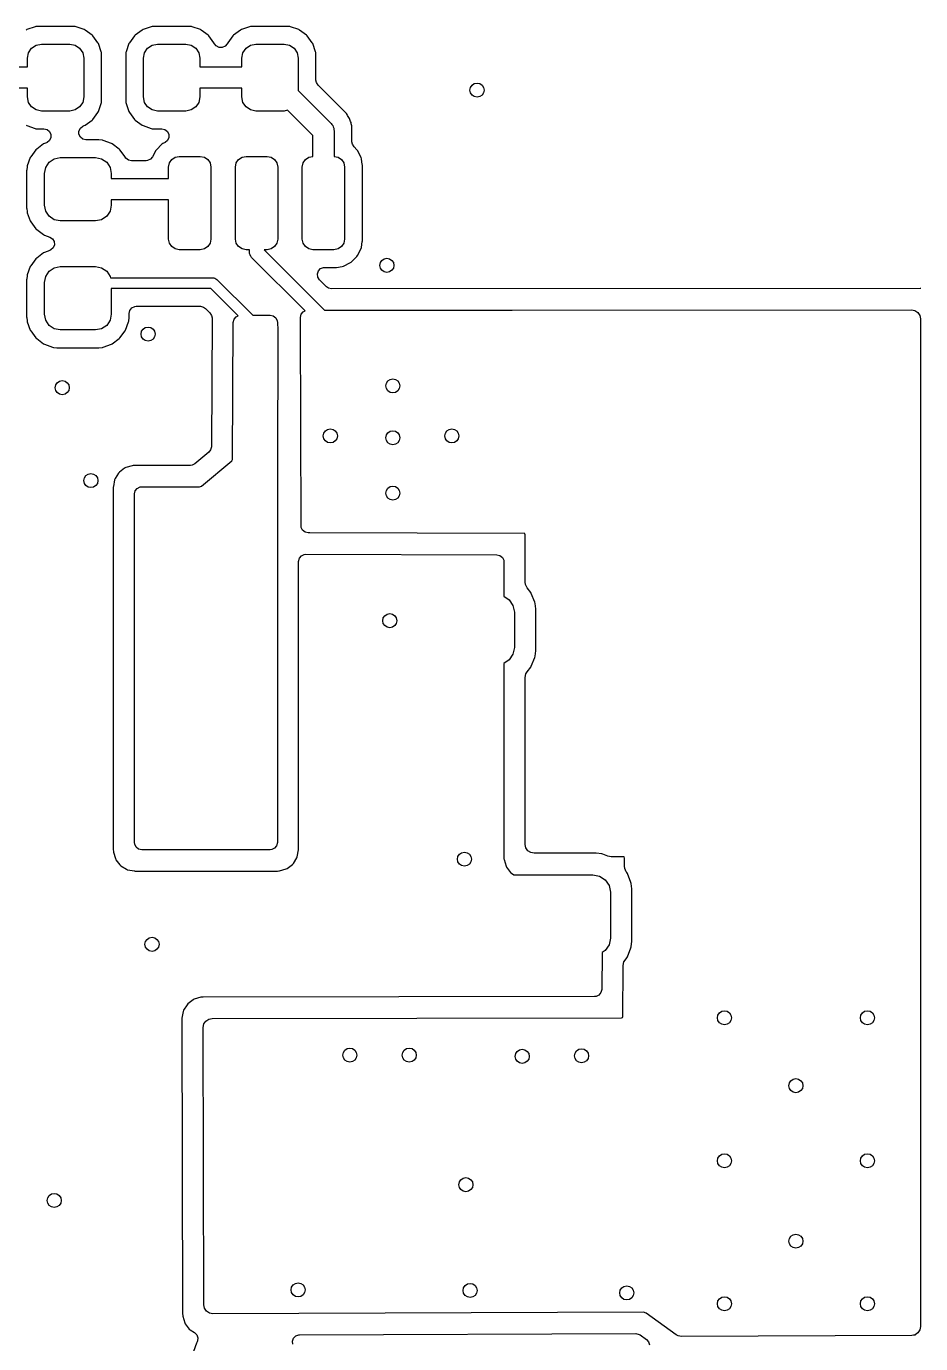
# Model space of a CAD drawing. Extents: x 0 to 4.25, y -4.33 to 0.
# Drawn here: x 3.352 to 3.853, y -1.951 to -1.214 of the extents above; entities that cross this region are included whole.
import ezdxf

# ---------------------------------------------------------------- set-up
doc = ezdxf.new("R2010")
doc.units = 0
doc.header["$MEASUREMENT"] = 0
doc.layers.add('BLACK', color=7, linetype='CONTINUOUS')

msp = doc.modelspace()

# ---------------------------------------------------------------- linework, layer by layer
at = {"layer": 'BLACK', "linetype": 'CONTINUOUS'}
for p, q in [((3.35283, -1.21571), (3.35232, -1.21598)), ((3.35739, -1.2141), (3.35283, -1.21571)), ((3.35786, -1.214), (3.35739, -1.2141)), ((3.35877, -1.21391), (3.35786, -1.214)), ((3.35896, -1.21391), (3.35877, -1.21391)), ((3.37879, -1.21391), (3.35896, -1.21391)), ((3.37898, -1.21391), (3.37879, -1.21391)), ((3.37989, -1.214), (3.37898, -1.21391)), ((3.38036, -1.2141), (3.37989, -1.214)), ((3.38492, -1.21571), (3.38036, -1.2141)), ((3.38543, -1.21598), (3.38492, -1.21571)), ((3.38928, -1.21882), (3.38543, -1.21598)), ((3.41728, -1.21598), (3.41343, -1.21882)), ((3.41779, -1.21571), (3.41728, -1.21598)), ((3.42235, -1.2141), (3.41779, -1.21571)), ((3.42282, -1.214), (3.42235, -1.2141)), ((3.42373, -1.21391), (3.42282, -1.214)), ((3.42392, -1.21391), (3.42373, -1.21391)), ((3.44375, -1.21391), (3.42392, -1.21391)), ((3.44394, -1.21391), (3.44375, -1.21391)), ((3.44485, -1.214), (3.44394, -1.21391)), ((3.44532, -1.2141), (3.44485, -1.214)), ((3.44988, -1.21571), (3.44532, -1.2141)), ((3.45039, -1.21598), (3.44988, -1.21571)), ((3.45424, -1.21882), (3.45039, -1.21598)), ((3.47232, -1.21598), (3.46847, -1.21882)), ((3.47283, -1.21571), (3.47232, -1.21598)), ((3.47739, -1.2141), (3.47283, -1.21571)), ((3.47786, -1.214), (3.47739, -1.2141)), ((3.47877, -1.21391), (3.47786, -1.214)), ((3.47896, -1.21391), (3.47877, -1.21391)), ((3.49879, -1.21391), (3.47896, -1.21391)), ((3.49898, -1.21391), (3.49879, -1.21391)), ((3.49989, -1.214), (3.49898, -1.21391)), ((3.50036, -1.2141), (3.49989, -1.214)), ((3.50492, -1.21571), (3.50036, -1.2141)), ((3.50543, -1.21598), (3.50492, -1.21571)), ((3.50928, -1.21882), (3.50543, -1.21598)), ((3.38969, -1.21923), (3.38928, -1.21882)), ((3.39253, -1.22308), (3.38969, -1.21923)), ((3.3928, -1.22359), (3.39253, -1.22308)), ((3.41018, -1.22308), (3.40991, -1.22359)), ((3.41302, -1.21923), (3.41018, -1.22308)), ((3.41343, -1.21882), (3.41302, -1.21923)), ((3.45465, -1.21923), (3.45424, -1.21882)), ((3.45749, -1.22307), (3.45465, -1.21923)), ((3.45782, -1.22369), (3.45749, -1.22307)), ((3.46522, -1.22307), (3.46489, -1.22369)), ((3.46806, -1.21923), (3.46522, -1.22307)), ((3.46847, -1.21882), (3.46806, -1.21923)), ((3.50969, -1.21923), (3.50928, -1.21882)), ((3.51253, -1.22308), (3.50969, -1.21923)), ((3.5128, -1.22359), (3.51253, -1.22308)), ((3.35313, -1.23176), (3.35373, -1.22875)), ((3.35373, -1.22875), (3.35543, -1.22619)), ((3.35543, -1.22619), (3.35799, -1.22449)), ((3.35799, -1.22449), (3.361, -1.22389)), ((3.361, -1.22389), (3.37675, -1.22389)), ((3.37675, -1.22389), (3.37976, -1.22449)), ((3.37976, -1.22449), (3.38232, -1.22619)), ((3.38232, -1.22619), (3.38402, -1.22875)), ((3.38402, -1.22875), (3.38462, -1.23176)), ((3.39441, -1.22815), (3.3928, -1.22359)), ((3.39451, -1.22862), (3.39441, -1.22815)), ((3.39459, -1.22953), (3.39451, -1.22862)), ((3.3946, -1.22972), (3.39459, -1.22953)), ((3.3946, -1.25546), (3.3946, -1.22972)), ((3.4082, -1.22862), (3.40811, -1.22953)), ((3.40811, -1.22953), (3.40811, -1.22972)), ((3.40811, -1.22972), (3.40811, -1.25546)), ((3.4083, -1.22815), (3.4082, -1.22862)), ((3.40991, -1.22359), (3.4083, -1.22815)), ((3.41809, -1.23176), (3.41869, -1.22875)), ((3.41869, -1.22875), (3.42039, -1.22619)), ((3.42039, -1.22619), (3.42295, -1.22449)), ((3.42295, -1.22449), (3.42596, -1.22389)), ((3.42596, -1.22389), (3.44171, -1.22389)), ((3.44171, -1.22389), (3.44472, -1.22449)), ((3.44472, -1.22449), (3.44728, -1.22619)), ((3.44728, -1.22619), (3.44898, -1.22875)), ((3.44898, -1.22875), (3.44958, -1.23176)), ((3.45874, -1.22485), (3.45782, -1.22369)), ((3.46032, -1.22568), (3.45874, -1.22485)), ((3.4621, -1.22575), (3.46032, -1.22568)), ((3.46373, -1.22504), (3.4621, -1.22575)), ((3.46489, -1.22369), (3.46373, -1.22504)), ((3.47313, -1.23176), (3.47373, -1.22875)), ((3.47373, -1.22875), (3.47543, -1.22619)), ((3.47543, -1.22619), (3.47799, -1.22449)), ((3.47799, -1.22449), (3.481, -1.22389)), ((3.481, -1.22389), (3.49675, -1.22389)), ((3.49675, -1.22389), (3.49976, -1.22449)), ((3.49976, -1.22449), (3.50232, -1.22619)), ((3.50232, -1.22619), (3.50402, -1.22875)), ((3.50402, -1.22875), (3.50462, -1.23176)), ((3.51441, -1.22815), (3.5128, -1.22359)), ((3.51451, -1.22862), (3.51441, -1.22815)), ((3.51459, -1.22953), (3.51451, -1.22862)), ((3.5146, -1.22972), (3.51459, -1.22953)), ((3.5146, -1.24406), (3.5146, -1.22972)), ((3.30635, -1.23659), (3.35313, -1.23659)), ((3.35313, -1.23659), (3.35313, -1.23176)), ((3.38462, -1.23176), (3.38462, -1.25341)), ((3.41809, -1.25341), (3.41809, -1.23176)), ((3.44958, -1.23176), (3.44958, -1.23659)), ((3.44958, -1.23659), (3.47313, -1.23659)), ((3.47313, -1.23659), (3.47313, -1.23176)), ((3.50462, -1.23176), (3.50462, -1.24985)), ((3.51483, -1.24538), (3.5146, -1.24406)), ((3.51577, -1.24689), (3.51483, -1.24538)), ((3.35313, -1.24859), (3.30828, -1.24859)), ((3.35313, -1.25341), (3.35313, -1.24859)), ((3.47313, -1.24859), (3.44958, -1.24859)), ((3.44958, -1.24859), (3.44958, -1.25341)), ((3.47313, -1.25341), (3.47313, -1.24859)), ((3.50462, -1.24985), (3.523, -1.26823)), ((3.53163, -1.26274), (3.51577, -1.24689)), ((3.35373, -1.25643), (3.35313, -1.25341)), ((3.35543, -1.25898), (3.35373, -1.25643)), ((3.35799, -1.26069), (3.35543, -1.25898)), ((3.38232, -1.25898), (3.37976, -1.26069)), ((3.38402, -1.25643), (3.38232, -1.25898)), ((3.38462, -1.25341), (3.38402, -1.25643)), ((3.3928, -1.26159), (3.39441, -1.25702)), ((3.39441, -1.25702), (3.39451, -1.25656)), ((3.39451, -1.25656), (3.39459, -1.25564)), ((3.39459, -1.25564), (3.3946, -1.25546)), ((3.40811, -1.25546), (3.40812, -1.25564)), ((3.40812, -1.25564), (3.4082, -1.25656)), ((3.4082, -1.25656), (3.4083, -1.25702)), ((3.4083, -1.25702), (3.40991, -1.26159)), ((3.41869, -1.25643), (3.41809, -1.25341)), ((3.42039, -1.25898), (3.41869, -1.25643)), ((3.42295, -1.26069), (3.42039, -1.25898)), ((3.44728, -1.25898), (3.44472, -1.26069)), ((3.44898, -1.25643), (3.44728, -1.25898)), ((3.44958, -1.25341), (3.44898, -1.25643)), ((3.47373, -1.25643), (3.47313, -1.25341)), ((3.47543, -1.25898), (3.47373, -1.25643)), ((3.47799, -1.26069), (3.47543, -1.25898)), ((3.361, -1.26129), (3.35799, -1.26069)), ((3.37675, -1.26129), (3.361, -1.26129)), ((3.37976, -1.26069), (3.37675, -1.26129)), ((3.38543, -1.2692), (3.38928, -1.26636)), ((3.38928, -1.26636), (3.38969, -1.26595)), ((3.38969, -1.26595), (3.39253, -1.2621)), ((3.39253, -1.2621), (3.3928, -1.26159)), ((3.40991, -1.26159), (3.41018, -1.2621)), ((3.41018, -1.2621), (3.41302, -1.26595)), ((3.41302, -1.26595), (3.41343, -1.26636)), ((3.41343, -1.26636), (3.41728, -1.2692)), ((3.42596, -1.26129), (3.42295, -1.26069)), ((3.44171, -1.26129), (3.42596, -1.26129)), ((3.44472, -1.26069), (3.44171, -1.26129)), ((3.481, -1.26129), (3.47799, -1.26069)), ((3.49675, -1.26129), (3.481, -1.26129)), ((3.4987, -1.2609), (3.49675, -1.26129)), ((3.51276, -1.27495), (3.4987, -1.2609)), ((3.53199, -1.26323), (3.53163, -1.26274)), ((3.53228, -1.26381), (3.53199, -1.26323)), ((3.53261, -1.26435), (3.53228, -1.26381)), ((3.53299, -1.26487), (3.53261, -1.26435)), ((3.53327, -1.26542), (3.53299, -1.26487)), ((3.53347, -1.26603), (3.53327, -1.26542)), ((3.53371, -1.26661), (3.53347, -1.26603)), ((3.534, -1.26719), (3.53371, -1.26661)), ((3.53419, -1.26777), (3.534, -1.26719)), ((3.53429, -1.26842), (3.53419, -1.26777)), ((3.35232, -1.2692), (3.35283, -1.26947)), ((3.35283, -1.26947), (3.35739, -1.27107)), ((3.35739, -1.27107), (3.35786, -1.27117)), ((3.35786, -1.27117), (3.35877, -1.27126)), ((3.35877, -1.27126), (3.35896, -1.27127)), ((3.35896, -1.27127), (3.36233, -1.27127)), ((3.36233, -1.27127), (3.36406, -1.27166)), ((3.36406, -1.27166), (3.36545, -1.27277)), ((3.36545, -1.27277), (3.36623, -1.27438)), ((3.36623, -1.27438), (3.36623, -1.27616)), ((3.38196, -1.27249), (3.38273, -1.27088)), ((3.38196, -1.27427), (3.38196, -1.27249)), ((3.38273, -1.27587), (3.38196, -1.27427)), ((3.38273, -1.27088), (3.38412, -1.26977)), ((3.38412, -1.26977), (3.38453, -1.2696)), ((3.38453, -1.2696), (3.38492, -1.26947)), ((3.38492, -1.26947), (3.38543, -1.2692)), ((3.41728, -1.2692), (3.41779, -1.26947)), ((3.41779, -1.26947), (3.42235, -1.27107)), ((3.42235, -1.27107), (3.42282, -1.27117)), ((3.42282, -1.27117), (3.42373, -1.27126)), ((3.42373, -1.27126), (3.42392, -1.27127)), ((3.42392, -1.27127), (3.42831, -1.27127)), ((3.42831, -1.27127), (3.43005, -1.27166)), ((3.43005, -1.27166), (3.43144, -1.27277)), ((3.43144, -1.27277), (3.43221, -1.27438)), ((3.43221, -1.27438), (3.43221, -1.27616)), ((3.51276, -1.28674), (3.51276, -1.27495)), ((3.523, -1.26823), (3.52339, -1.26891)), ((3.52339, -1.26891), (3.52395, -1.26947)), ((3.52395, -1.26947), (3.52416, -1.27023)), ((3.52416, -1.27023), (3.52455, -1.27092)), ((3.52455, -1.27092), (3.52455, -1.27171)), ((3.52455, -1.27171), (3.52476, -1.27247)), ((3.52476, -1.27247), (3.52476, -1.28674)), ((3.53444, -1.26903), (3.53429, -1.26842)), ((3.53464, -1.26964), (3.53444, -1.26903)), ((3.53474, -1.27025), (3.53464, -1.26964)), ((3.53474, -1.27858), (3.53474, -1.27025)), ((3.36215, -1.27969), (3.35828, -1.28259)), ((3.36263, -1.27942), (3.36215, -1.27969)), ((3.36373, -1.27901), (3.36263, -1.27942)), ((3.36406, -1.27887), (3.36373, -1.27901)), ((3.36545, -1.27776), (3.36406, -1.27887)), ((3.36623, -1.27616), (3.36545, -1.27776)), ((3.38412, -1.27698), (3.38273, -1.27587)), ((3.38586, -1.27738), (3.38412, -1.27698)), ((3.39288, -1.27738), (3.38586, -1.27738)), ((3.39309, -1.27739), (3.39288, -1.27738)), ((3.39504, -1.2776), (3.39309, -1.27739)), ((3.39551, -1.27771), (3.39504, -1.2776)), ((3.40008, -1.27942), (3.39551, -1.27771)), ((3.40056, -1.27969), (3.40008, -1.27942)), ((3.40443, -1.28259), (3.40056, -1.27969)), ((3.42838, -1.27983), (3.42525, -1.28295)), ((3.42887, -1.27947), (3.42838, -1.27983)), ((3.43013, -1.27883), (3.42887, -1.27947)), ((3.43144, -1.27776), (3.43013, -1.27883)), ((3.43221, -1.27616), (3.43144, -1.27776)), ((3.53496, -1.2799), (3.53474, -1.27858)), ((3.53591, -1.28141), (3.53496, -1.2799)), ((3.53746, -1.28295), (3.53591, -1.28141)), ((3.35472, -1.28734), (3.35301, -1.2919)), ((3.35499, -1.28685), (3.35472, -1.28734)), ((3.35789, -1.28298), (3.35499, -1.28685)), ((3.35828, -1.28259), (3.35789, -1.28298)), ((3.36525, -1.28995), (3.36812, -1.28803)), ((3.36812, -1.28803), (3.37151, -1.28736)), ((3.37151, -1.28736), (3.3912, -1.28736)), ((3.3912, -1.28736), (3.39459, -1.28803)), ((3.39459, -1.28803), (3.39746, -1.28995)), ((3.40482, -1.28298), (3.40443, -1.28259)), ((3.40772, -1.28685), (3.40482, -1.28298)), ((3.40781, -1.28702), (3.40772, -1.28685)), ((3.40819, -1.28759), (3.40781, -1.28702)), ((3.40959, -1.2887), (3.40819, -1.28759)), ((3.41132, -1.28909), (3.40959, -1.2887)), ((3.41957, -1.28909), (3.41132, -1.28909)), ((3.42037, -1.28901), (3.41957, -1.28909)), ((3.42199, -1.28828), (3.42037, -1.28901)), ((3.42313, -1.28691), (3.42199, -1.28828)), ((3.4249, -1.28345), (3.42313, -1.28691)), ((3.42525, -1.28295), (3.4249, -1.28345)), ((3.43259, -1.29037), (3.43387, -1.28845)), ((3.43387, -1.28845), (3.43579, -1.28717)), ((3.43579, -1.28717), (3.43805, -1.28672)), ((3.43805, -1.28672), (3.44986, -1.28672)), ((3.44986, -1.28672), (3.45212, -1.28717)), ((3.45212, -1.28717), (3.45403, -1.28845)), ((3.45403, -1.28845), (3.45531, -1.29037)), ((3.46999, -1.29037), (3.47127, -1.28845)), ((3.47127, -1.28845), (3.47319, -1.28717)), ((3.47319, -1.28717), (3.47545, -1.28672)), ((3.47545, -1.28672), (3.48726, -1.28672)), ((3.48726, -1.28672), (3.48952, -1.28717)), ((3.48952, -1.28717), (3.49144, -1.28845)), ((3.49144, -1.28845), (3.49272, -1.29037)), ((3.50739, -1.29037), (3.50867, -1.28845)), ((3.50867, -1.28845), (3.51059, -1.28717)), ((3.51059, -1.28717), (3.51276, -1.28674)), ((3.52476, -1.28674), (3.52692, -1.28717)), ((3.52692, -1.28717), (3.52884, -1.28845)), ((3.52884, -1.28845), (3.53012, -1.29037)), ((3.53781, -1.28345), (3.53746, -1.28295)), ((3.53982, -1.28738), (3.53781, -1.28345)), ((3.54001, -1.28796), (3.53982, -1.28738)), ((3.54052, -1.29122), (3.54001, -1.28796)), ((3.35268, -1.29433), (3.35267, -1.29454)), ((3.35267, -1.29454), (3.35267, -1.31561)), ((3.3529, -1.29237), (3.35268, -1.29433)), ((3.35301, -1.2919), (3.3529, -1.29237)), ((3.36265, -1.29622), (3.36333, -1.29283)), ((3.36265, -1.31393), (3.36265, -1.29622)), ((3.36333, -1.29283), (3.36525, -1.28995)), ((3.39746, -1.28995), (3.39938, -1.29283)), ((3.39938, -1.29283), (3.40006, -1.29622)), ((3.40006, -1.29622), (3.40006, -1.29907)), ((3.43214, -1.29263), (3.43259, -1.29037)), ((3.43214, -1.29907), (3.43214, -1.29263)), ((3.45531, -1.29037), (3.45576, -1.29263)), ((3.45576, -1.29263), (3.45576, -1.33298)), ((3.46954, -1.29263), (3.46999, -1.29037)), ((3.46954, -1.33298), (3.46954, -1.29263)), ((3.49272, -1.29037), (3.49317, -1.29263)), ((3.49317, -1.29263), (3.49317, -1.33298)), ((3.50694, -1.29263), (3.50739, -1.29037)), ((3.50694, -1.33298), (3.50694, -1.29263)), ((3.53012, -1.29037), (3.53057, -1.29263)), ((3.53057, -1.29263), (3.53057, -1.33298)), ((3.54055, -1.29153), (3.54052, -1.29122)), ((3.54055, -1.33408), (3.54055, -1.29153)), ((3.40006, -1.29907), (3.43214, -1.29907)), ((3.43214, -1.31107), (3.40006, -1.31107)), ((3.40006, -1.31107), (3.40006, -1.31393)), ((3.43214, -1.33298), (3.43214, -1.31107)), ((3.35267, -1.31561), (3.35268, -1.31582)), ((3.35268, -1.31582), (3.3529, -1.31777)), ((3.3529, -1.31777), (3.35301, -1.31825)), ((3.35301, -1.31825), (3.35472, -1.32281)), ((3.36333, -1.31732), (3.36265, -1.31393)), ((3.36525, -1.3202), (3.36333, -1.31732)), ((3.39938, -1.31732), (3.39746, -1.3202)), ((3.40006, -1.31393), (3.39938, -1.31732)), ((3.35472, -1.32281), (3.35499, -1.3233)), ((3.35499, -1.3233), (3.35789, -1.32717)), ((3.36812, -1.32212), (3.36525, -1.3202)), ((3.37151, -1.32279), (3.36812, -1.32212)), ((3.3912, -1.32279), (3.37151, -1.32279)), ((3.39459, -1.32212), (3.3912, -1.32279)), ((3.39746, -1.3202), (3.39459, -1.32212)), ((3.35789, -1.32717), (3.35828, -1.32756)), ((3.35828, -1.32756), (3.36215, -1.33046)), ((3.36215, -1.33046), (3.36263, -1.33073)), ((3.36263, -1.33073), (3.36561, -1.33184)), ((3.36561, -1.33184), (3.3671, -1.33282)), ((3.3671, -1.33282), (3.36801, -1.33435)), ((3.43259, -1.33524), (3.43214, -1.33298)), ((3.45576, -1.33298), (3.45531, -1.33524)), ((3.46999, -1.33524), (3.46954, -1.33298)), ((3.49317, -1.33298), (3.49272, -1.33524)), ((3.50739, -1.33524), (3.50694, -1.33298)), ((3.53057, -1.33298), (3.53012, -1.33524)), ((3.54052, -1.33438), (3.54055, -1.33408)), ((3.36215, -1.34071), (3.35828, -1.34361)), ((3.36263, -1.34045), (3.36215, -1.34071)), ((3.36561, -1.33933), (3.36263, -1.34045)), ((3.36626, -1.33902), (3.36561, -1.33933)), ((3.36755, -1.33779), (3.36626, -1.33902)), ((3.36817, -1.33612), (3.36755, -1.33779)), ((3.36801, -1.33435), (3.36817, -1.33612)), ((3.43387, -1.33716), (3.43259, -1.33524)), ((3.43579, -1.33844), (3.43387, -1.33716)), ((3.43805, -1.33889), (3.43579, -1.33844)), ((3.44986, -1.33889), (3.43805, -1.33889)), ((3.45212, -1.33844), (3.44986, -1.33889)), ((3.45403, -1.33716), (3.45212, -1.33844)), ((3.45531, -1.33524), (3.45403, -1.33716)), ((3.47127, -1.33716), (3.46999, -1.33524)), ((3.47319, -1.33844), (3.47127, -1.33716)), ((3.47545, -1.33889), (3.47319, -1.33844)), ((3.47735, -1.33889), (3.47545, -1.33889)), ((3.47735, -1.34033), (3.47735, -1.33889)), ((3.47745, -1.34063), (3.47735, -1.34033)), ((3.4774, -1.34095), (3.47745, -1.34063)), ((3.47783, -1.34179), (3.4774, -1.34095)), ((3.48726, -1.33889), (3.48557, -1.33889)), ((3.48557, -1.33889), (3.51943, -1.37274)), ((3.48952, -1.33844), (3.48726, -1.33889)), ((3.49144, -1.33716), (3.48952, -1.33844)), ((3.49272, -1.33524), (3.49144, -1.33716)), ((3.50867, -1.33716), (3.50739, -1.33524)), ((3.51059, -1.33844), (3.50867, -1.33716)), ((3.51285, -1.33889), (3.51059, -1.33844)), ((3.52466, -1.33889), (3.51285, -1.33889)), ((3.52692, -1.33844), (3.52466, -1.33889)), ((3.52884, -1.33716), (3.52692, -1.33844)), ((3.53012, -1.33524), (3.52884, -1.33716)), ((3.53781, -1.34216), (3.53982, -1.33823)), ((3.53982, -1.33823), (3.54001, -1.33765)), ((3.54001, -1.33765), (3.54052, -1.33438)), ((3.35472, -1.34836), (3.35301, -1.35292)), ((3.35499, -1.34788), (3.35472, -1.34836)), ((3.35789, -1.34401), (3.35499, -1.34788)), ((3.35828, -1.34361), (3.35789, -1.34401)), ((3.36812, -1.34906), (3.37151, -1.34838)), ((3.37151, -1.34838), (3.3912, -1.34838)), ((3.3912, -1.34838), (3.39459, -1.34906)), ((3.47812, -1.34268), (3.47783, -1.34179)), ((3.47838, -1.34287), (3.47812, -1.34268)), ((3.47853, -1.34316), (3.47838, -1.34287)), ((3.50846, -1.37308), (3.47853, -1.34316)), ((3.51887, -1.34889), (3.51932, -1.34887)), ((3.51932, -1.34887), (3.52576, -1.34887)), ((3.52576, -1.34887), (3.52606, -1.34884)), ((3.52606, -1.34884), (3.52933, -1.34833)), ((3.52933, -1.34833), (3.52991, -1.34814)), ((3.52991, -1.34814), (3.53384, -1.34613)), ((3.53384, -1.34613), (3.53433, -1.34577)), ((3.53433, -1.34577), (3.53746, -1.34265)), ((3.53746, -1.34265), (3.53781, -1.34216)), ((3.35268, -1.35535), (3.35267, -1.35556)), ((3.35267, -1.35556), (3.35267, -1.37664)), ((3.3529, -1.3534), (3.35268, -1.35535)), ((3.35301, -1.35292), (3.3529, -1.3534)), ((3.36265, -1.35724), (3.36333, -1.35385)), ((3.36333, -1.35385), (3.36525, -1.35098)), ((3.36525, -1.35098), (3.36812, -1.34906)), ((3.39459, -1.34906), (3.39746, -1.35098)), ((3.39746, -1.35098), (3.39938, -1.35385)), ((3.39938, -1.35385), (3.39953, -1.35459)), ((3.39953, -1.35459), (3.45696, -1.35459)), ((3.45696, -1.35459), (3.45714, -1.35462)), ((3.45714, -1.35462), (3.45722, -1.3546)), ((3.45722, -1.3546), (3.45734, -1.35465)), ((3.45734, -1.35465), (3.45799, -1.35477)), ((3.45799, -1.35477), (3.45849, -1.35519)), ((3.45849, -1.35519), (3.45908, -1.35547)), ((3.45908, -1.35547), (3.47917, -1.37555)), ((3.51535, -1.35242), (3.51593, -1.35074)), ((3.51555, -1.35419), (3.51535, -1.35242)), ((3.51649, -1.35569), (3.51555, -1.35419)), ((3.51593, -1.35074), (3.51719, -1.34948)), ((3.52045, -1.35965), (3.51649, -1.35569)), ((3.51719, -1.34948), (3.51887, -1.34889)), ((3.36265, -1.37496), (3.36265, -1.35724)), ((3.45572, -1.36059), (3.40006, -1.36059)), ((3.40006, -1.36059), (3.40006, -1.37496)), ((3.471, -1.37586), (3.45572, -1.36059)), ((3.52154, -1.36042), (3.52045, -1.35965)), ((3.52328, -1.36082), (3.52154, -1.36042)), ((3.85268, -1.36064), (3.52328, -1.36082)), ((3.85304, -1.36067), (3.85268, -1.36064)), ((3.41154, -1.37144), (3.41315, -1.37067)), ((3.41315, -1.37067), (3.41404, -1.37057)), ((3.41404, -1.37057), (3.44993, -1.37057)), ((3.44993, -1.37057), (3.45166, -1.37096)), ((3.45166, -1.37096), (3.45276, -1.37174)), ((3.35267, -1.37664), (3.35268, -1.37685)), ((3.35268, -1.37685), (3.3529, -1.3788)), ((3.36333, -1.37835), (3.36265, -1.37496)), ((3.36525, -1.38122), (3.36333, -1.37835)), ((3.39938, -1.37835), (3.39746, -1.38122)), ((3.40006, -1.37496), (3.39938, -1.37835)), ((3.40981, -1.3788), (3.41002, -1.37685)), ((3.41002, -1.37685), (3.41004, -1.37664)), ((3.41004, -1.37457), (3.41043, -1.37283)), ((3.41004, -1.37664), (3.41004, -1.37457)), ((3.41043, -1.37283), (3.41154, -1.37144)), ((3.45276, -1.37174), (3.45525, -1.37423)), ((3.45525, -1.37423), (3.45619, -1.37574)), ((3.45642, -1.37708), (3.45604, -1.44914)), ((3.45619, -1.37574), (3.45642, -1.37708)), ((3.46833, -1.37953), (3.46873, -1.3778)), ((3.46873, -1.3778), (3.46985, -1.37641)), ((3.46985, -1.37641), (3.471, -1.37586)), ((3.47917, -1.37555), (3.48897, -1.37555)), ((3.48897, -1.37555), (3.4907, -1.37594)), ((3.4907, -1.37594), (3.4921, -1.37705)), ((3.4921, -1.37705), (3.49287, -1.37866)), ((3.50584, -1.37676), (3.50623, -1.37503)), ((3.50606, -1.44065), (3.50584, -1.37676)), ((3.50623, -1.37503), (3.50733, -1.37363)), ((3.50733, -1.37363), (3.50846, -1.37308)), ((3.51943, -1.37274), (3.62441, -1.37269)), ((3.62441, -1.37269), (3.84791, -1.37256)), ((3.84791, -1.37256), (3.84982, -1.37294)), ((3.84982, -1.37294), (3.85145, -1.37402)), ((3.85145, -1.37402), (3.85253, -1.37565)), ((3.85253, -1.37565), (3.85291, -1.37756)), ((3.85291, -1.37756), (3.85295, -1.94144)), ((3.3529, -1.3788), (3.35301, -1.37927)), ((3.35301, -1.37927), (3.35472, -1.38383)), ((3.35472, -1.38383), (3.35499, -1.38432)), ((3.35499, -1.38432), (3.35789, -1.38819)), ((3.36812, -1.38314), (3.36525, -1.38122)), ((3.37151, -1.38381), (3.36812, -1.38314)), ((3.3912, -1.38381), (3.37151, -1.38381)), ((3.39459, -1.38314), (3.3912, -1.38381)), ((3.39746, -1.38122), (3.39459, -1.38314)), ((3.40482, -1.38819), (3.40772, -1.38432)), ((3.40772, -1.38432), (3.40799, -1.38383)), ((3.40799, -1.38383), (3.4097, -1.37927)), ((3.4097, -1.37927), (3.40981, -1.3788)), ((3.46792, -1.45621), (3.46833, -1.37953)), ((3.49287, -1.37866), (3.49297, -1.37955)), ((3.49297, -1.37955), (3.49297, -1.3812)), ((3.49297, -1.3812), (3.49317, -1.38219)), ((3.49317, -1.38219), (3.49317, -1.42255)), ((3.35789, -1.38819), (3.35828, -1.38858)), ((3.35828, -1.38858), (3.36215, -1.39148)), ((3.36215, -1.39148), (3.36263, -1.39175)), ((3.36263, -1.39175), (3.3672, -1.39346)), ((3.39551, -1.39346), (3.40008, -1.39175)), ((3.40008, -1.39175), (3.40056, -1.39148)), ((3.40056, -1.39148), (3.40443, -1.38858)), ((3.40443, -1.38858), (3.40482, -1.38819)), ((3.3672, -1.39346), (3.36767, -1.39357)), ((3.36767, -1.39357), (3.36962, -1.39378)), ((3.36962, -1.39378), (3.36983, -1.3938)), ((3.36983, -1.3938), (3.39288, -1.3938)), ((3.39288, -1.3938), (3.39309, -1.39378)), ((3.39309, -1.39378), (3.39504, -1.39357)), ((3.39504, -1.39357), (3.39551, -1.39346)), ((3.49317, -1.42255), (3.49297, -1.42354)), ((3.49297, -1.42354), (3.49297, -1.67063)), ((3.50624, -1.49106), (3.50606, -1.44065)), ((3.45563, -1.45087), (3.45461, -1.45218)), ((3.45604, -1.44914), (3.45563, -1.45087)), ((3.44687, -1.45869), (3.44528, -1.4595)), ((3.45461, -1.45218), (3.44687, -1.45869)), ((3.45049, -1.47122), (3.46745, -1.45696)), ((3.46745, -1.45696), (3.46792, -1.45621)), ((3.40408, -1.46384), (3.40215, -1.46696)), ((3.40456, -1.46331), (3.40408, -1.46384)), ((3.40749, -1.4611), (3.40456, -1.46331)), ((3.40813, -1.46078), (3.40749, -1.4611)), ((3.41179, -1.45974), (3.40813, -1.46078)), ((3.41224, -1.45967), (3.41179, -1.45974)), ((3.41307, -1.45963), (3.41224, -1.45967)), ((3.41316, -1.45963), (3.41307, -1.45963)), ((3.44429, -1.45963), (3.41316, -1.45963)), ((3.44528, -1.4595), (3.44429, -1.45963)), ((3.40118, -1.47141), (3.40115, -1.47177)), ((3.40115, -1.47177), (3.40115, -1.67454)), ((3.40189, -1.46762), (3.40118, -1.47141)), ((3.40215, -1.46696), (3.40189, -1.46762)), ((3.41307, -1.47555), (3.41347, -1.47381)), ((3.41347, -1.47381), (3.41458, -1.47242)), ((3.41458, -1.47242), (3.41618, -1.47165)), ((3.41618, -1.47165), (3.41707, -1.47155)), ((3.41707, -1.47155), (3.44948, -1.47155)), ((3.44948, -1.47155), (3.45049, -1.47122)), ((3.41307, -1.67063), (3.41307, -1.47555)), ((3.50624, -1.49339), (3.50624, -1.49106)), ((3.50634, -1.49425), (3.50624, -1.49339)), ((3.50711, -1.49586), (3.50634, -1.49425)), ((3.5085, -1.49697), (3.50711, -1.49586)), ((3.51023, -1.49737), (3.5085, -1.49697)), ((3.51123, -1.49737), (3.51023, -1.49737)), ((3.63124, -1.4977), (3.51123, -1.49737)), ((3.51123, -1.49737), (3.51123, -1.49737)), ((3.63152, -1.49776), (3.63124, -1.4977)), ((3.63156, -1.49779), (3.63152, -1.49776)), ((3.63173, -1.49838), (3.63156, -1.49779)), ((3.63172, -1.52499), (3.63173, -1.49838)), ((3.50529, -1.51155), (3.5064, -1.51016)), ((3.5064, -1.51016), (3.508, -1.50939)), ((3.508, -1.50939), (3.5089, -1.50929)), ((3.5089, -1.50929), (3.61582, -1.50958)), ((3.61582, -1.50958), (3.61755, -1.50998)), ((3.61755, -1.50998), (3.61894, -1.51109)), ((3.50489, -1.51329), (3.50529, -1.51155)), ((3.50489, -1.6744), (3.50489, -1.51329)), ((3.61894, -1.51109), (3.61971, -1.5127)), ((3.61971, -1.5127), (3.61981, -1.51358)), ((3.61981, -1.51358), (3.6198, -1.53283)), ((3.63189, -1.52626), (3.63172, -1.52499)), ((3.6198, -1.53283), (3.62272, -1.53478)), ((3.63274, -1.52802), (3.63189, -1.52626)), ((3.63475, -1.53066), (3.63274, -1.52802)), ((3.63508, -1.53124), (3.63475, -1.53066)), ((3.63704, -1.5362), (3.63508, -1.53124)), ((3.62272, -1.53478), (3.62485, -1.53798)), ((3.62485, -1.53798), (3.6256, -1.54174)), ((3.63719, -1.5368), (3.63704, -1.5362)), ((3.63757, -1.5399), (3.63719, -1.5368)), ((3.63758, -1.5402), (3.63757, -1.5399)), ((3.63758, -1.56298), (3.63758, -1.5402)), ((3.6256, -1.54174), (3.6256, -1.56143)), ((3.6256, -1.56143), (3.62485, -1.5652)), ((3.62272, -1.56839), (3.61979, -1.57034)), ((3.62485, -1.5652), (3.62272, -1.56839)), ((3.63508, -1.57193), (3.63704, -1.56698)), ((3.63704, -1.56698), (3.63719, -1.56637)), ((3.63719, -1.56637), (3.63757, -1.56327)), ((3.63757, -1.56327), (3.63758, -1.56298)), ((3.61979, -1.57034), (3.61977, -1.67871)), ((3.63171, -1.57819), (3.63209, -1.57628)), ((3.63209, -1.57628), (3.63273, -1.57517)), ((3.63273, -1.57517), (3.63475, -1.57251)), ((3.63475, -1.57251), (3.63508, -1.57193)), ((3.63169, -1.67162), (3.63171, -1.57819)), ((3.41317, -1.67152), (3.41307, -1.67063)), ((3.41394, -1.67312), (3.41317, -1.67152)), ((3.41534, -1.67423), (3.41394, -1.67312)), ((3.49257, -1.67236), (3.49146, -1.67375)), ((3.49297, -1.67063), (3.49257, -1.67236)), ((3.63207, -1.67353), (3.63169, -1.67162)), ((3.40115, -1.67454), (3.40115, -1.67463)), ((3.40115, -1.67463), (3.40119, -1.67546)), ((3.40119, -1.67546), (3.40126, -1.67591)), ((3.40126, -1.67591), (3.4023, -1.67957)), ((3.4023, -1.67957), (3.40262, -1.68021)), ((3.40262, -1.68021), (3.40483, -1.68314)), ((3.41707, -1.67463), (3.41534, -1.67423)), ((3.48897, -1.67463), (3.41707, -1.67463)), ((3.48986, -1.67453), (3.48897, -1.67463)), ((3.49099, -1.67398), (3.48986, -1.67453)), ((3.49104, -1.67398), (3.49099, -1.67398)), ((3.49146, -1.67375), (3.49104, -1.67396)), ((3.49104, -1.67396), (3.49104, -1.67398)), ((3.50196, -1.68234), (3.50389, -1.67922)), ((3.50389, -1.67922), (3.50415, -1.67855)), ((3.50415, -1.67855), (3.50486, -1.67476)), ((3.50486, -1.67476), (3.50489, -1.6744)), ((3.61977, -1.67871), (3.61977, -1.6788)), ((3.61977, -1.6788), (3.61981, -1.67968)), ((3.61981, -1.67968), (3.61989, -1.68013)), ((3.61989, -1.68013), (3.62094, -1.68378)), ((3.63316, -1.67516), (3.63207, -1.67353)), ((3.63478, -1.67624), (3.63316, -1.67516)), ((3.63669, -1.67662), (3.63478, -1.67624)), ((3.67109, -1.67662), (3.63669, -1.67662)), ((3.67139, -1.67664), (3.67109, -1.67662)), ((3.67448, -1.67701), (3.67139, -1.67664)), ((3.67509, -1.67717), (3.67448, -1.67701)), ((3.67785, -1.67826), (3.67509, -1.67717)), ((3.67971, -1.67861), (3.67785, -1.67826)), ((3.68673, -1.67858), (3.67971, -1.67861)), ((3.68705, -1.67866), (3.68673, -1.67858)), ((3.68707, -1.67868), (3.68705, -1.67866)), ((3.68724, -1.67926), (3.68707, -1.67868)), ((3.68718, -1.68385), (3.68724, -1.67926)), ((3.40483, -1.68314), (3.40536, -1.68362)), ((3.40536, -1.68362), (3.40848, -1.68555)), ((3.40848, -1.68555), (3.40915, -1.68581)), ((3.40915, -1.68581), (3.41294, -1.68651)), ((3.41294, -1.68651), (3.4133, -1.68655)), ((3.4133, -1.68655), (3.49288, -1.68655)), ((3.49288, -1.68655), (3.49297, -1.68655)), ((3.49297, -1.68655), (3.4938, -1.68651)), ((3.4938, -1.68651), (3.49425, -1.68643)), ((3.49425, -1.68643), (3.49791, -1.68539)), ((3.49791, -1.68539), (3.49855, -1.68507)), ((3.49855, -1.68507), (3.50148, -1.68286)), ((3.50148, -1.68286), (3.50196, -1.68234)), ((3.62094, -1.68378), (3.62127, -1.68442)), ((3.62127, -1.68442), (3.62349, -1.68734)), ((3.62349, -1.68734), (3.62402, -1.68782)), ((3.62402, -1.68782), (3.62529, -1.6886)), ((3.68735, -1.68517), (3.68718, -1.68385)), ((3.6882, -1.68693), (3.68735, -1.68517)), ((3.68853, -1.68736), (3.6882, -1.68693)), ((3.68886, -1.68794), (3.68853, -1.68736)), ((3.69082, -1.6929), (3.68886, -1.68794)), ((3.62529, -1.6886), (3.66954, -1.6886)), ((3.66954, -1.6886), (3.67331, -1.68935)), ((3.67331, -1.68935), (3.6765, -1.69148)), ((3.6765, -1.69148), (3.67864, -1.69468)), ((3.67864, -1.69468), (3.67939, -1.69844)), ((3.69097, -1.6935), (3.69082, -1.6929)), ((3.69135, -1.6966), (3.69097, -1.6935)), ((3.67939, -1.69844), (3.67939, -1.72403)), ((3.69137, -1.6969), (3.69135, -1.6966)), ((3.69137, -1.72558), (3.69137, -1.6969)), ((3.67939, -1.72403), (3.67864, -1.7278)), ((3.6765, -1.73099), (3.67471, -1.73219)), ((3.67864, -1.7278), (3.6765, -1.73099)), ((3.68886, -1.73454), (3.69082, -1.72958)), ((3.69082, -1.72958), (3.69097, -1.72898)), ((3.69097, -1.72898), (3.69135, -1.72588)), ((3.69135, -1.72588), (3.69137, -1.72558)), ((3.67471, -1.73219), (3.67448, -1.75285)), ((3.68623, -1.76822), (3.68655, -1.73935)), ((3.68655, -1.73935), (3.68696, -1.73744)), ((3.68696, -1.73744), (3.68757, -1.73638)), ((3.68757, -1.73638), (3.68853, -1.73512)), ((3.68853, -1.73512), (3.68886, -1.73454)), ((3.67448, -1.75285), (3.67406, -1.75458)), ((3.44245, -1.76133), (3.44052, -1.76445)), ((3.44293, -1.7608), (3.44245, -1.76133)), ((3.44585, -1.75858), (3.44293, -1.7608)), ((3.44649, -1.75826), (3.44585, -1.75858)), ((3.45015, -1.75721), (3.44649, -1.75826)), ((3.45059, -1.75714), (3.45015, -1.75721)), ((3.45143, -1.7571), (3.45059, -1.75714)), ((3.45153, -1.75709), (3.45143, -1.7571)), ((3.67048, -1.7568), (3.45153, -1.75709)), ((3.67132, -1.75671), (3.67048, -1.7568)), ((3.67294, -1.75596), (3.67132, -1.75671)), ((3.67406, -1.75458), (3.67294, -1.75596)), ((3.43957, -1.76891), (3.43954, -1.76927)), ((3.44027, -1.76512), (3.43957, -1.76891)), ((3.44052, -1.76445), (3.44027, -1.76512)), ((3.45454, -1.76939), (3.45646, -1.76901)), ((3.45646, -1.76901), (3.68554, -1.7687)), ((3.68554, -1.7687), (3.68612, -1.76853)), ((3.68612, -1.76853), (3.68617, -1.76848)), ((3.68617, -1.76848), (3.68623, -1.76822)), ((3.43954, -1.76927), (3.43997, -1.93424)), ((3.45147, -1.77402), (3.45185, -1.77211)), ((3.45188, -1.92929), (3.45147, -1.77402)), ((3.45185, -1.77211), (3.45292, -1.77048)), ((3.45292, -1.77048), (3.45454, -1.76939)), ((3.45226, -1.9312), (3.45188, -1.92929)), ((3.43997, -1.93424), (3.43997, -1.93433)), ((3.43997, -1.93433), (3.44001, -1.93517)), ((3.44001, -1.93517), (3.44009, -1.93561)), ((3.44009, -1.93561), (3.44114, -1.93927)), ((3.45335, -1.93282), (3.45226, -1.9312)), ((3.45498, -1.9339), (3.45335, -1.93282)), ((3.45689, -1.93427), (3.45498, -1.9339)), ((3.69795, -1.93347), (3.45689, -1.93427)), ((3.69936, -1.93392), (3.69795, -1.93347)), ((3.71623, -1.94599), (3.69936, -1.93392)), ((3.44114, -1.93927), (3.44146, -1.93991)), ((3.44146, -1.93991), (3.44368, -1.94283)), ((3.44368, -1.94283), (3.44421, -1.94331)), ((3.44421, -1.94331), (3.44663, -1.9448)), ((3.44663, -1.9448), (3.4479, -1.94604)), ((3.5054, -1.94603), (3.69363, -1.9454)), ((3.69363, -1.9454), (3.69537, -1.94579)), ((3.69537, -1.94579), (3.69597, -1.94615)), ((3.85149, -1.94497), (3.84996, -1.94599)), ((3.85257, -1.94335), (3.85149, -1.94497)), ((3.85295, -1.94144), (3.85257, -1.94335)), ((3.44769, -1.9508), (3.44608, -1.95537)), ((3.44807, -1.95007), (3.44769, -1.9508)), ((3.4479, -1.94604), (3.44851, -1.94772)), ((3.44833, -1.94949), (3.44807, -1.95007)), ((3.44851, -1.94772), (3.44833, -1.94949)), ((3.50144, -1.94959), (3.50203, -1.94791)), ((3.50164, -1.95136), (3.50144, -1.94959)), ((3.50203, -1.94791), (3.50329, -1.94665)), ((3.50329, -1.94665), (3.50496, -1.94606)), ((3.50496, -1.94606), (3.5054, -1.94603)), ((3.69597, -1.94615), (3.69949, -1.94867)), ((3.69949, -1.94867), (3.70067, -1.95)), ((3.70067, -1.95), (3.70116, -1.95171)), ((3.71725, -1.94655), (3.71623, -1.94599)), ((3.71916, -1.94692), (3.71725, -1.94655)), ((3.84797, -1.94644), (3.71916, -1.94692)), ((3.84905, -1.94622), (3.84797, -1.94644)), ((3.84996, -1.94622), (3.84905, -1.94622)), ((3.84996, -1.94599), (3.84996, -1.94622))]:
    msp.add_line(p, q, dxfattribs=at)
at = {"layer": 'BLACK'}
for centre in [(3.60472, -1.24961), (3.55429, -1.34764), (3.42061, -1.38609), (3.37261, -1.41609), (3.55761, -1.41509), (3.52261, -1.44309), (3.55761, -1.44409), (3.59061, -1.44309), (3.38861, -1.46809), (3.55761, -1.47509), (3.55591, -1.54646), (3.59764, -1.67992), (3.42283, -1.72756), (3.74319, -1.76866), (3.82319, -1.76866), (3.53354, -1.78957), (3.56681, -1.78957), (3.63, -1.79024), (3.66323, -1.78992), (3.78319, -1.80666), (3.74319, -1.84866), (3.82319, -1.84866), (3.5985, -1.86205), (3.36811, -1.87087), (3.78319, -1.89366), (3.50457, -1.92091), (3.60083, -1.92122), (3.6885, -1.9226), (3.74319, -1.92866), (3.82319, -1.92866)]:
    msp.add_circle(centre, 0.003937, dxfattribs=at)

doc.saveas('drawing.dxf')
